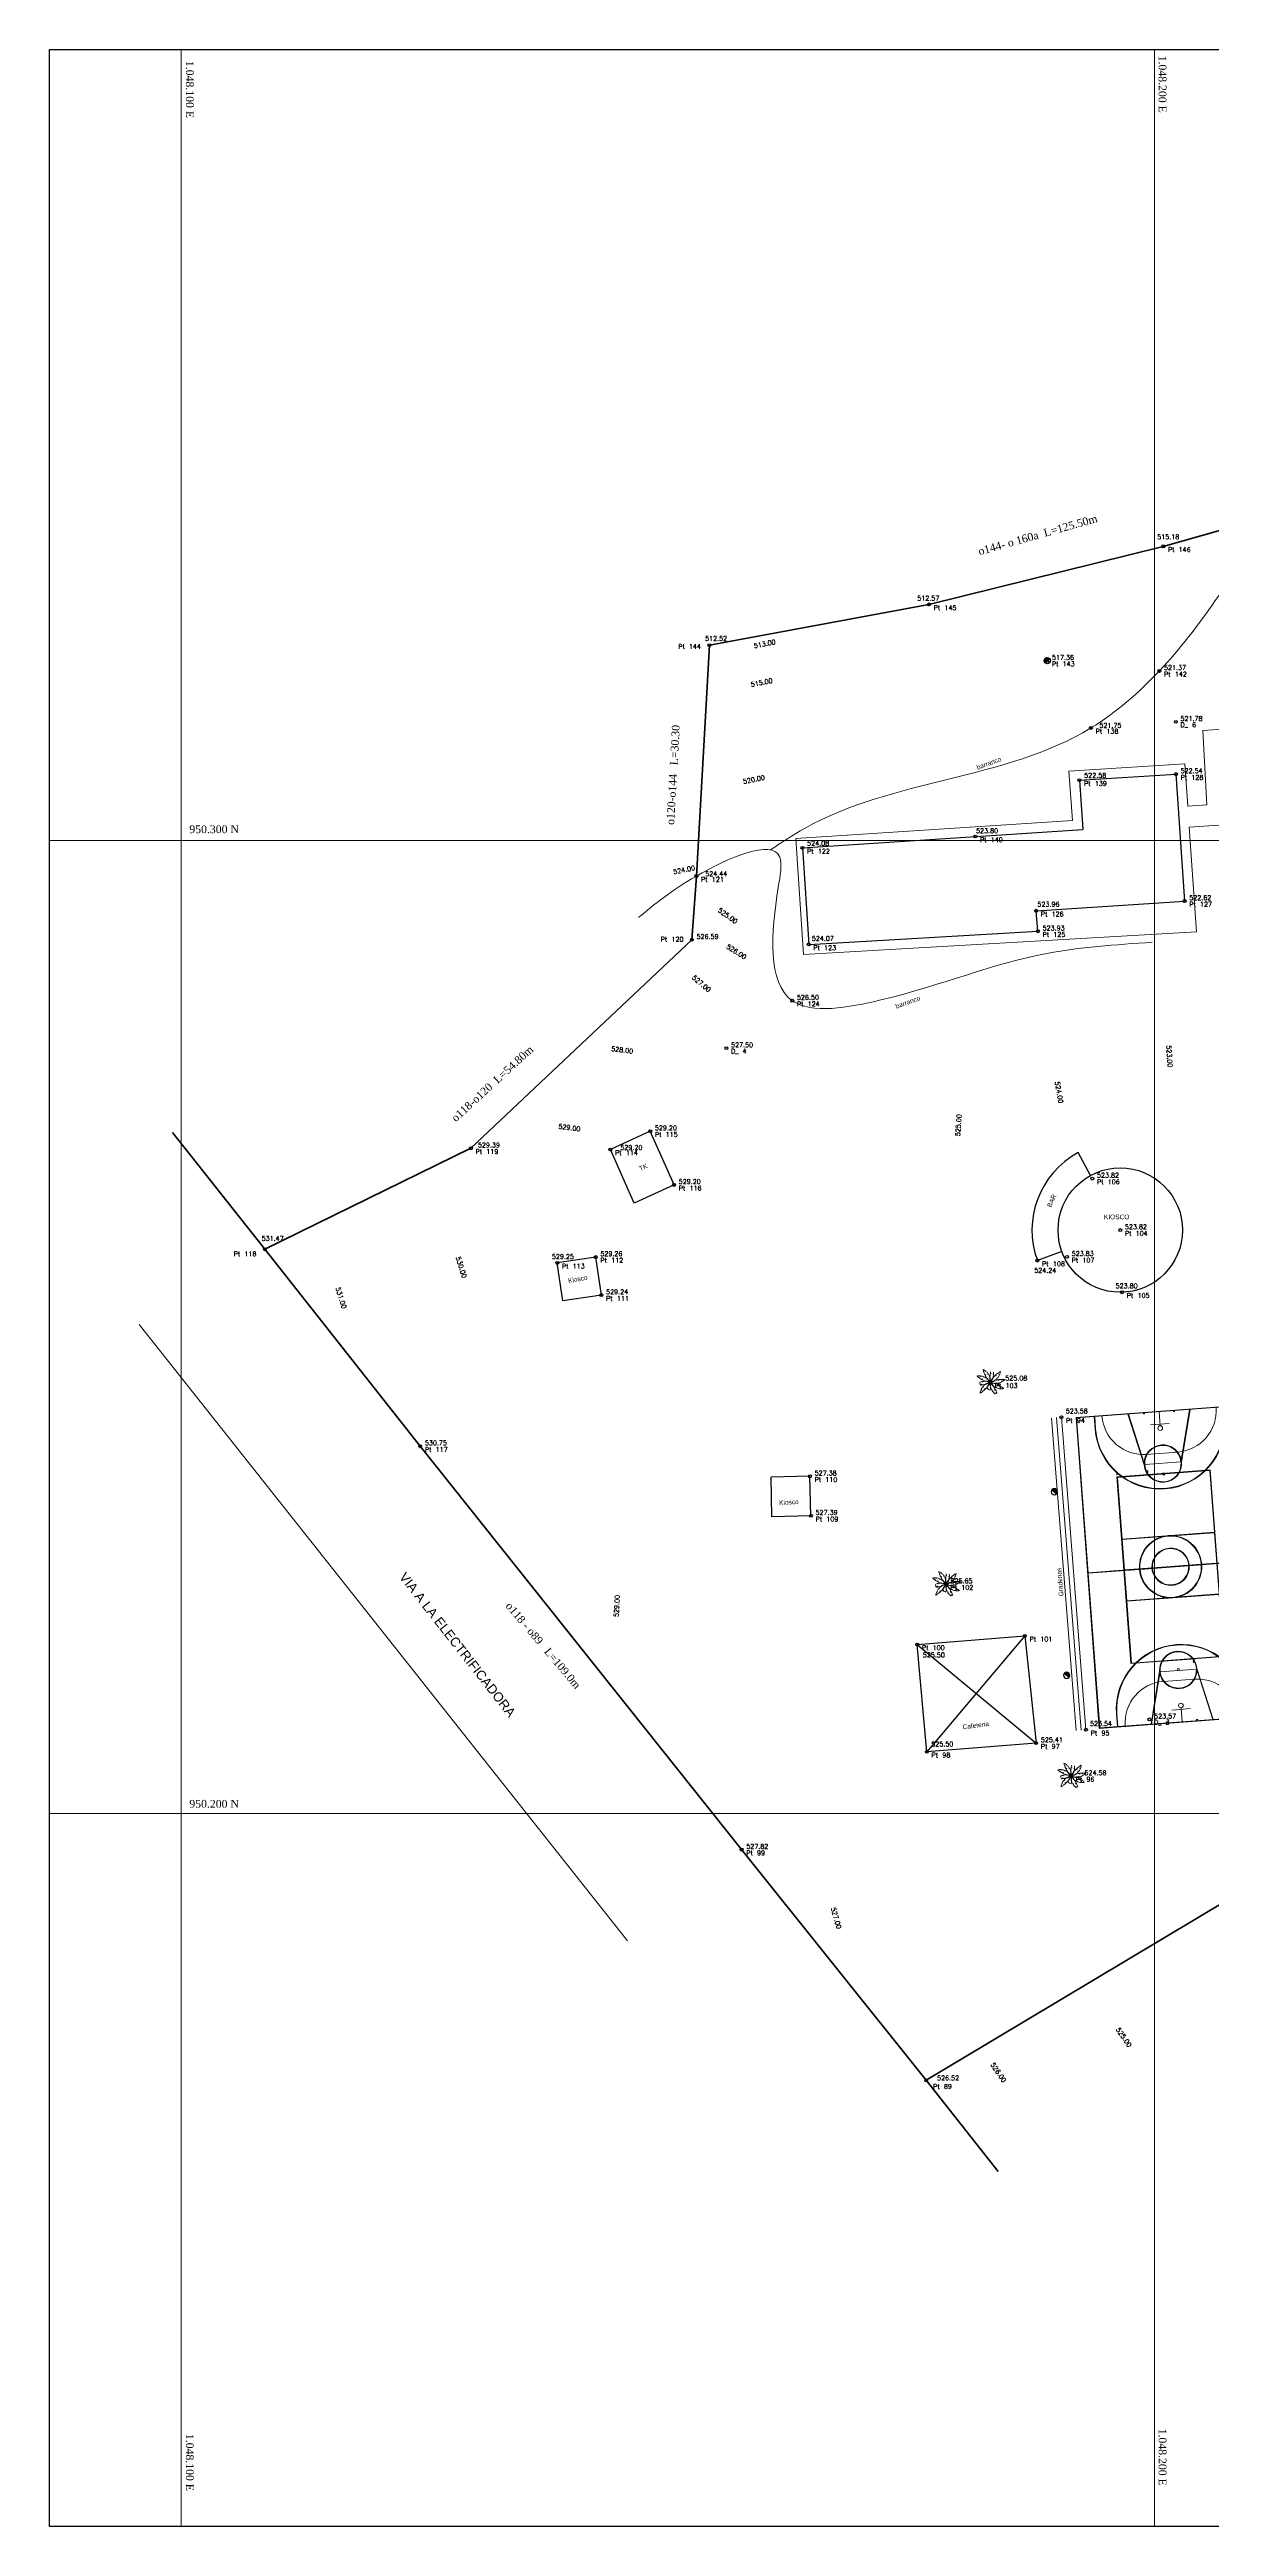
# Model space of a CAD drawing. Header units: metres. Extents: x -38 to 1057472, y -19 to 977469.
# Drawn here: x 1048086.5 to 1048205.9, y 950126.8 to 950381.3 of the extents above; entities that cross this region are included whole.
import ezdxf

# ---------------------------------------------------------------- set-up
doc = ezdxf.new("R2010")
doc.units = ezdxf.units.M
doc.header["$LTSCALE"] = 0.0005
doc.layers.get('0').update_dxf_attribs({"linetype": 'CONTINUOUS'})
for name, color, linetype, lineweight in [('anden', 3, 'CONTINUOUS', 9), ('arbol', 3, 'CONTINUOUS', 9), ('barranco', 3, 'CONTINUOUS', 13), ('BASQUETBOL', 1, 'CONTINUOUS', 15), ('cancha', 7, 'CONTINUOUS', 15), ('CERRAMIENTO', 20, 'CONTINUOUS', 35), ('COORD', 7, 'CONTINUOUS', 9), ('cotas', 1, 'CONTINUOUS', 9), ('COTAS LB', 7, 'CONTINUOUS', 15), ('LINEAS', 7, 'CONTINUOUS', 15), ('MICROFUTBOL', 7, 'CONTINUOUS', 15), ('MURO', 7, 'CONTINUOUS', 30), ('poste', 1, 'CONTINUOUS', 15), ('puntos', 7, 'CONTINUOUS', 15), ('textos', 7, 'CONTINUOUS', 15), ('via', 236, 'CONTINUOUS', 20), ('VOLEIBOL', 4, 'CONTINUOUS', 15)]:
    doc.layers.add(name, color=color, linetype=linetype, lineweight=lineweight)
doc.layers.add('V', color=2, linetype='CONTINUOUS', plot=False)
doc.styles.add('1.2mm400', font='ARIAL.TTF', dxfattribs={"height": 0.2})
doc.styles.add('2mm400', font='TIMES.TTF', dxfattribs={"height": 0.8})
doc.styles.get("Standard").update_dxf_attribs({"font": 'txt.shx', "height": 1.5})

# ---------------------------------------------------------------- blocks, each defined once
blk = doc.blocks.new('poste')
at = {"layer": 'MURO'}
for p, q in [((-0.32, -0.04), (-0.03, 0.32)), ((-0.32, 0.03), (-0.1, 0.3)), ((-0.3, -0.11), (0.04, 0.32)), ((-0.28, -0.16), (0.09, 0.31)), ((-0.25, -0.2), (0.14, 0.29)), ((-0.22, -0.23), (0.17, 0.27)), ((-0.19, -0.26), (0.21, 0.24))]:
    blk.add_line(p, q, dxfattribs=at)
blk.add_circle((0, 0), 0.32, dxfattribs=at)
blk = doc.blocks.new('MATA61')
for p, q in [((-1.41, 0.56), (-1.35, 0.61)), ((-1.3, 0.76), (-1.29, 0.83)), ((-1.18, 0.82), (-1.3, 0.76)), ((-1.1, 0.38), (-1.04, 0.48)), ((-1.05, 0.04), (-1.1, 0.1)), ((-0.96, 0.13), (-1.05, 0.04)), ((-1.04, 0.48), (-1.03, 0.34)), ((-0.82, 0.65), (-0.83, 0.73)), ((-0.7, 0.67), (-0.82, 0.65)), ((-0.81, 1.28), (-0.73, 1.29)), ((-0.67, 0.96), (-0.56, 1)), ((-0.56, 1), (-0.63, 0.88)), ((-0.59, 0.1), (-0.62, 0.15)), ((-0.6, 1.38), (-0.56, 1.43)), ((-0.47, 1.36), (-0.6, 1.38)), ((-0.59, 0.15), (-0.56, 0.2)), ((-0.56, 0.2), (-0.54, 0.14)), ((-0.43, 0.53), (-0.47, 0.53)), ((-0.42, 0.43), (-0.41, 0.49)), ((-0.39, 0.47), (-0.33, 0.49)), ((-0.33, 0.49), (-0.36, 0.43)), ((-0.29, 1.01), (-0.25, 1.08)), ((-0.17, 0.96), (-0.29, 1.01)), ((-0.09, 0.59), (-0.05, 0.63)), ((-0.04, 0.6), (0.02, 0.59)), ((0.02, 0.59), (-0.04, 0.56)), ((-0.02, 0.53), (-0.04, 0.53)), ((0.13, 1.13), (0, 1.08)), ((0.02, 1.17), (0.13, 1.13)), ((0.28, 0.53), (0.33, 0.54)), ((0.36, 0.47), (0.3, 0.48)), ((0.32, 0.51), (0.36, 0.47)), ((0.36, 0.98), (0.43, 1.02)), ((0.42, 0.88), (0.36, 0.98)), ((0.57, 0.16), (0.52, 0.21)), ((0.54, 0.27), (0.59, 0.24)), ((0.56, 0.22), (0.57, 0.16)), ((0.77, 0.84), (0.64, 0.87)), ((0.7, 0.93), (0.77, 0.84)), ((0.86, 0.46), (0.87, 0.58)), ((0.87, 0.58), (0.95, 0.57)), ((0.97, 1.16), (1, 1.09)), ((1.12, 0.22), (1.03, 0.33)), ((1.12, 0.34), (1.12, 0.22)), ((1.14, 0.87), (1.13, 1)), ((1.13, 1), (1.19, 0.97)), ((1.44, 0.03), (1.5, 0.15)), ((1.47, 0.37), (1.45, 0.3)), ((1.5, 0.15), (1.53, 0.09)), ((-1.13, -1), (-1.19, -0.97)), ((-1.14, -0.87), (-1.13, -1)), ((-1.12, -0.34), (-1.12, -0.22)), ((-1.12, -0.22), (-1.03, -0.33)), ((-0.97, -1.16), (-1, -1.09)), ((-0.87, -0.58), (-0.95, -0.57)), ((-0.86, -0.46), (-0.87, -0.58)), ((-0.7, -0.93), (-0.77, -0.84)), ((-0.77, -0.84), (-0.64, -0.87)), ((-0.54, -0.27), (-0.59, -0.24)), ((-0.56, -0.22), (-0.57, -0.16)), ((-0.57, -0.16), (-0.52, -0.21)), ((-0.29, -0.47), (-0.36, -0.47)), ((-0.32, -0.51), (-0.36, -0.47)), ((-0.36, -0.47), (-0.3, -0.48)), ((-0.28, -0.53), (-0.33, -0.54)), ((-0.02, -0.59), (0.04, -0.56)), ((0.04, -0.6), (-0.02, -0.59)), ((0.04, -0.47), (0.01, -0.47)), ((0.09, -0.59), (0.05, -0.63)), ((0.17, -0.96), (0.29, -1.01)), ((0.29, -1.01), (0.25, -1.08)), ((0.33, -0.49), (0.36, -0.43)), ((0.39, -0.47), (0.33, -0.49)), ((0.41, -0.47), (0.34, -0.47)), ((0.42, -0.43), (0.41, -0.49)), ((0.47, -1.36), (0.6, -1.38)), ((0.56, -0.2), (0.54, -0.14)), ((0.59, -0.15), (0.56, -0.2)), ((0.56, -1), (0.63, -0.88)), ((0.67, -0.96), (0.56, -1)), ((0.6, -1.38), (0.56, -1.43)), ((0.59, -0.1), (0.62, -0.15)), ((0.7, -0.67), (0.82, -0.65)), ((0.81, -1.28), (0.73, -1.29)), ((0.82, -0.65), (0.83, -0.73)), ((0.96, -0.13), (1.05, -0.04)), ((1.04, -0.48), (1.03, -0.34)), ((1.1, -0.38), (1.04, -0.48)), ((1.04, -0.47), (1.04, -0.47)), ((1.05, -0.04), (1.1, -0.1)), ((1.18, -0.82), (1.3, -0.76)), ((1.3, -0.76), (1.29, -0.83)), ((1.41, -0.56), (1.35, -0.61))]:
    blk.add_line(p, q)
for centre, radius, start, end in [((-1.41, -0.78), 1.61, 85.799, 101.2182), ((0.59, 3.52), 3.57, 229.5184, 235.9597), ((0.59, 3.52), 3.57, 236.3862, 241.6275), ((-0.93, -0.08), 0.398, 164.8479, 223.7981), ((-0.69, -1.46), 1.61, 104.9432, 113.0468), ((-1.41, -0.78), 1.61, 68.9432, 81.7125), ((0.59, 3.52), 3.57, 243.0578, 250.7388), ((-0.69, -1.46), 1.61, 86.4372, 99.9331), ((2.54, 2.5), 3.57, 193.5184, 199.9597), ((-1.6, 0.2), 1.61, 49.799, 65.2182), ((2.54, 2.5), 3.57, 200.3862, 205.6275), ((-1.41, -0.78), 1.61, 51.4982, 63.9331), ((2.54, 2.5), 3.57, 207.0578, 214.7388), ((-0.69, -1.46), 1.61, 64.7744, 84.8375), ((0.59, 3.52), 3.57, 251.4574, 260.4742), ((0.3, -1.58), 1.61, 100.7744, 120.8375), ((-1.59, 3.19), 3.57, 287.4574, 296.4742), ((-1.6, 0.2), 1.61, 32.9432, 45.7125), ((2.54, 2.5), 3.57, 215.4574, 224.4742), ((-1.41, -0.78), 1.61, 28.7744, 48.8375), ((1.17, -1.1), 1.61, 136.7744, 156.8375), ((-3.16, 1.65), 3.57, 323.4574, 332.4742), ((-1.6, 0.2), 1.61, 15.4982, 27.9331), ((3.53, 0.53), 3.57, 171.0578, 178.7388), ((3.53, 0.53), 3.57, 179.4574, 188.4742), ((-1.6, 0.2), 1.61, 352.7744, 12.8375), ((1.6, -0.2), 1.61, 172.7744, 192.8375), ((3.16, -1.65), 3.57, 143.4574, 152.4742), ((-1.17, 1.1), 1.61, 316.7744, 336.8375), ((1.59, -3.19), 3.57, 107.4574, 116.4742), ((-0.3, 1.58), 1.61, 280.7744, 300.8375), ((0.69, 1.46), 1.61, 244.7744, 264.8375), ((1.41, 0.78), 1.61, 208.7744, 228.8375), ((-0.59, -3.52), 3.57, 71.4574, 80.4742), ((-2.54, -2.5), 3.57, 35.4574, 44.4742), ((-3.53, -0.53), 3.57, 359.4574, 8.4742), ((3.53, 0.53), 3.57, 166.9418, 169.6275), ((3.16, -1.65), 3.57, 135.0578, 142.7388), ((-1.17, 1.1), 1.61, 339.4982, 351.9331), ((-1.17, 1.1), 1.61, 356.9432, 7.3329), ((-0.3, 1.58), 1.61, 302.4372, 315.9331), ((1.59, -3.19), 3.57, 99.0578, 106.7388), ((3.16, -1.65), 3.57, 128.3862, 133.6275), ((-0.3, 1.58), 1.61, 320.9432, 333.7125), ((3.16, -1.65), 3.57, 121.5184, 127.9597), ((0.69, 1.46), 1.61, 284.9432, 297.7125), ((1.59, -3.19), 3.57, 85.5184, 97.6275), ((1.59, -3.19), 3.57, 92.3862, 97.6275), ((-0.3, 1.58), 1.61, 337.799, 353.2182), ((0.69, 1.46), 1.61, 301.799, 317.2182), ((0.3, -1.58), 1.61, 157.799, 173.2182), ((-3.16, 1.65), 3.57, 301.5184, 307.9597), ((-1.59, 3.19), 3.57, 275.9531, 277.6275), ((0.3, -1.58), 1.61, 140.9432, 153.7125), ((-1.59, 3.19), 3.57, 279.0578, 286.7388), ((-3.16, 1.65), 3.57, 308.3862, 313.6275), ((0.3, -1.58), 1.61, 122.4372, 135.9331), ((-3.16, 1.65), 3.57, 315.0578, 322.7388), ((1.17, -1.1), 1.61, 159.4982, 167.0968), ((0.09, -0.45), 0.568, 210.4926, 261.0599), ((-3.53, -0.53), 3.57, 352.0889, 358.7388), ((1.6, -0.2), 1.61, 195.4982, 207.9331), ((1.6, -0.2), 1.61, 212.9432, 225.7125), ((-2.54, -2.5), 3.57, 27.0578, 34.7388), ((1.41, 0.78), 1.61, 231.4982, 243.9331), ((1.6, -0.2), 1.61, 229.799, 232.8681), ((0.69, 1.46), 1.61, 266.4372, 284.9432), ((-0.59, -3.52), 3.57, 63.0578, 70.7388), ((0.61, -1.24), 0.248, 273.5433, 333.2688), ((-2.54, -2.5), 3.57, 20.3862, 25.6275), ((-2.54, -2.5), 3.57, 18.7756, 19.9597), ((1.41, 0.78), 1.61, 248.9432, 261.7125), ((-0.59, -3.52), 3.57, 56.3862, 61.6275), ((1.41, 0.78), 1.61, 265.799, 281.2182), ((-0.59, -3.52), 3.57, 49.5184, 55.9597)]:
    blk.add_arc(centre, radius, start, end)
blk = doc.blocks.new('CANCHA')
at = {"layer": 'BASQUETBOL'}
for p, q in [((14.97, 15.5), (14.97, 9.8)), ((15.02, 15.5), (15.02, 9.8)), ((0.05, 14.25), (1.25, 14.25)), ((0.05, 14.2), (1.25, 14.2)), ((29.95, 14.25), (28.75, 14.25)), ((29.95, 14.2), (28.75, 14.2)), ((0.05, 11), (5.05, 9.8)), ((0.05, 10.95), (4.87, 9.79)), ((5, 9.75), (5, 6.25)), ((6, 9.75), (6, 6.25)), ((14.97, 9.75), (14.97, 6.25)), ((15.02, 9.75), (15.02, 6.25)), ((24, 6.25), (24, 9.75)), ((24.95, 9.8), (29.95, 11)), ((25, 6.25), (25, 9.75)), ((25.13, 9.79), (29.95, 10.95)), ((0, 8), (1.4, 8)), ((1.25, 8.9), (1.25, 7.1)), ((29.95, 8), (28.6, 8)), ((28.75, 7.1), (28.75, 8.9)), ((4.87, 6.21), (0.05, 5.05)), ((5.05, 6.2), (0.05, 5)), ((14.97, 6.2), (14.97, 0.5)), ((15.02, 6.2), (15.02, 0.5)), ((29.95, 5), (24.95, 6.2)), ((29.95, 5.05), (25.13, 6.21)), ((0.05, 1.8), (1.25, 1.8)), ((0.05, 1.75), (1.25, 1.75)), ((29.95, 1.8), (28.75, 1.8)), ((29.95, 1.75), (28.75, 1.75))]:
    blk.add_line(p, q, dxfattribs=at)
for centre in [(1.62, 8), (28.37, 8)]:
    blk.add_circle(centre, 0.225, dxfattribs=at)
for centre, radius, start, end in [((1.25, 8), 6.25, 270.0001, 90.0001), ((1.25, 8), 6.2, 270.0001, 90.0001), ((28.75, 8), 6.25, 90.0001, 270.0001), ((28.75, 8), 6.2, 90.0001, 270.0001), ((5.05, 8), 1.8, 95.6637, 264.3365), ((5.05, 8), 1.75, 91.6374, 268.3629), ((5.05, 8), 1.8, 270.0001, 90.0001), ((5.05, 8), 1.75, 270.0001, 90.0001), ((15, 8), 1.8, 90.7959, 269.2043), ((15, 8), 1.75, 90.8187, 269.1816), ((15, 8), 1.8, 270.7959, 89.2043), ((15, 8), 1.75, 270.8187, 89.1816), ((24.95, 8), 1.8, 90.0001, 270.0001), ((24.95, 8), 1.75, 90.0001, 270.0001), ((24.95, 8), 1.75, 271.6374, 88.3629), ((24.95, 8), 1.8, 275.6637, 84.3365)]:
    blk.add_arc(centre, radius, start, end, dxfattribs=at)
at = {"layer": 'MICROFUTBOL'}
for p, q in [((0, 16), (0, 0)), ((0, 16), (30, 16)), ((0.05, 15.95), (14.97, 15.95)), ((0.05, 15.95), (0.05, 0.05)), ((14.97, 15.95), (14.97, 11)), ((15.02, 15.95), (15.02, 11)), ((15.02, 15.95), (29.95, 15.95)), ((29.95, 15.95), (29.95, 0.05)), ((30, 16), (30, 0)), ((14.97, 10.95), (14.97, 5.05)), ((15.02, 10.95), (15.02, 5.05)), ((0.05, 9.5), (0.15, 9.5)), ((0.05, 9.4), (0.15, 9.4)), ((0.15, 9.4), (0.15, 9.5)), ((4.05, 6.5), (4.05, 9.5)), ((25.95, 9.5), (25.95, 6.5)), ((29.95, 9.5), (29.85, 9.5)), ((29.85, 9.5), (29.85, 9.4)), ((29.95, 9.4), (29.85, 9.4)), ((0.05, 6.6), (0.15, 6.6)), ((0.05, 6.5), (0.15, 6.5)), ((0.15, 6.5), (0.15, 6.6)), ((14.97, 5), (14.97, 0.05)), ((15.02, 5), (15.02, 0.05)), ((29.95, 6.6), (29.85, 6.6)), ((29.85, 6.6), (29.85, 6.5)), ((29.95, 6.5), (29.85, 6.5)), ((0, 0), (30, 0)), ((0.05, 0.05), (14.97, 0.05)), ((15.02, 0.05), (29.95, 0.05))]:
    blk.add_line(p, q, dxfattribs=at)
for centre in [(5.1, 8), (23.95, 8)]:
    blk.add_circle(centre, 0.1, dxfattribs=at)
for centre, radius, start, end in [((0.05, 9.5), 4, 0.0001, 90.0001), ((29.95, 9.5), 4, 90.0001, 180.0001), ((15, 8), 3, 90.4776, 269.5226), ((15, 8), 2.95, 90.4857, 269.5146), ((15, 8), 3, 270.4776, 89.5226), ((15, 8), 2.95, 270.4857, 89.5146), ((0.05, 6.5), 4, 270.0001, 0.0001), ((29.95, 6.5), 4, 180.0001, 270.0001)]:
    blk.add_arc(centre, radius, start, end, dxfattribs=at)
at = {"layer": 'VOLEIBOL'}
for p, q in [((6, 12.5), (6, 3.5)), ((6, 12.5), (24, 12.5)), ((6.05, 12.45), (12, 12.45)), ((6.05, 12.45), (6.05, 3.55)), ((12, 12.45), (12, 3.55)), ((12.05, 12.45), (12.05, 3.55)), ((12.05, 12.45), (14.97, 12.45)), ((14.97, 12.45), (14.97, 3.55)), ((15.02, 12.45), (15.02, 3.55)), ((15.02, 12.45), (17.95, 12.45)), ((17.95, 12.45), (17.95, 3.55)), ((18, 12.45), (18, 3.55)), ((18, 12.45), (23.95, 12.45)), ((23.95, 12.45), (23.95, 3.55)), ((24, 12.5), (24, 3.5)), ((24.2, 12.5), (24.2, 12.45)), ((24.2, 12.5), (24.35, 12.5)), ((24.2, 12.45), (24.35, 12.45)), ((24.35, 12.5), (24.35, 12.45)), ((24.2, 9.55), (24.2, 9.5)), ((24.2, 9.55), (24.35, 9.55)), ((24.35, 9.55), (24.35, 9.5)), ((24.2, 9.5), (24.35, 9.5)), ((5.65, 6.5), (5.65, 6.45)), ((5.65, 6.5), (5.8, 6.5)), ((5.65, 6.45), (5.8, 6.45)), ((5.8, 6.5), (5.8, 6.45)), ((5.65, 3.55), (5.8, 3.55)), ((5.65, 3.55), (5.65, 3.5)), ((5.65, 3.5), (5.8, 3.5)), ((5.8, 3.55), (5.8, 3.5)), ((6, 3.5), (24, 3.5)), ((6.05, 3.55), (12, 3.55)), ((12.05, 3.55), (14.97, 3.55)), ((15.02, 3.55), (17.95, 3.55)), ((18, 3.55), (23.95, 3.55))]:
    blk.add_line(p, q, dxfattribs=at)
for centre in [(15, 13.5), (15, 2.5)]:
    blk.add_circle(centre, 0.03, dxfattribs=at)

msp = doc.modelspace()

# ---------------------------------------------------------------- linework, layer by layer
at = {"linetype": 'Continuous'}
for p, q in [((1048200.91, 950330.21), (1048200.91, 950330.21)), ((1048200.91, 950330.21), (1048200.91, 950330.21)), ((1048176.84, 950324.24), (1048176.84, 950324.24)), ((1048176.84, 950324.24), (1048176.84, 950324.24)), ((1048154.28, 950320.06), (1048154.28, 950320.06)), ((1048154.28, 950320.06), (1048154.28, 950320.06)), ((1048188.99, 950318.46), (1048188.99, 950318.46)), ((1048188.99, 950318.46), (1048188.99, 950318.46)), ((1048200.51, 950317.41), (1048200.51, 950317.41)), ((1048200.51, 950317.41), (1048200.51, 950317.41)), ((1048193.48, 950311.55), (1048193.48, 950311.55)), ((1048193.48, 950311.55), (1048193.48, 950311.55)), ((1048202.2, 950312.18), (1048202.2, 950312.18)), ((1048202.2, 950312.18), (1048202.2, 950312.18)), ((1048192.29, 950306.18), (1048192.29, 950306.18)), ((1048192.29, 950306.18), (1048192.29, 950306.18)), ((1048202.21, 950306.81), (1048202.21, 950306.81)), ((1048202.21, 950306.81), (1048202.21, 950306.81)), ((1048163.84, 950299.23), (1048163.84, 950299.23)), ((1048163.84, 950299.23), (1048163.84, 950299.23)), ((1048181.6, 950300.4), (1048181.6, 950300.4)), ((1048181.6, 950300.4), (1048181.6, 950300.4)), ((1048152.94, 950296.33), (1048152.94, 950296.33)), ((1048152.94, 950296.33), (1048152.94, 950296.33)), ((1048203.1, 950293.77), (1048203.1, 950293.77)), ((1048203.1, 950293.77), (1048203.1, 950293.77)), ((1048187.85, 950292.77), (1048187.85, 950292.77)), ((1048187.85, 950292.77), (1048187.85, 950292.77)), ((1048188.03, 950290.66), (1048188.03, 950290.66)), ((1048188.03, 950290.66), (1048188.03, 950290.66)), ((1048152.48, 950289.78), (1048152.48, 950289.78)), ((1048152.48, 950289.78), (1048152.48, 950289.78)), ((1048164.48, 950289.31), (1048164.48, 950289.31)), ((1048164.48, 950289.31), (1048164.48, 950289.31)), ((1048162.79, 950283.53), (1048162.79, 950283.53)), ((1048162.79, 950283.53), (1048162.79, 950283.53)), ((1048156.03, 950278.65), (1048156.03, 950278.65)), ((1048156.03, 950278.65), (1048156.03, 950278.65)), ((1048148.2, 950270.12), (1048148.2, 950270.12)), ((1048148.2, 950270.12), (1048148.2, 950270.12)), ((1048129.78, 950268.36), (1048129.78, 950268.36)), ((1048129.78, 950268.36), (1048129.78, 950268.36)), ((1048144.11, 950268.24), (1048144.11, 950268.24)), ((1048144.11, 950268.24), (1048144.11, 950268.24)), ((1048193.62, 950265.25), (1048193.62, 950265.25)), ((1048193.62, 950265.25), (1048193.62, 950265.25)), ((1048150.65, 950264.6), (1048150.65, 950264.6)), ((1048150.65, 950264.6), (1048150.65, 950264.6)), ((1048196.49, 950259.96), (1048196.49, 950259.96)), ((1048196.49, 950259.96), (1048196.49, 950259.96)), ((1048108.61, 950257.99), (1048108.61, 950257.99)), ((1048108.61, 950257.99), (1048108.61, 950257.99)), ((1048138.65, 950256.59), (1048138.65, 950256.59)), ((1048138.65, 950256.59), (1048138.65, 950256.59)), ((1048142.6, 950257.19), (1048142.6, 950257.19)), ((1048142.6, 950257.19), (1048142.6, 950257.19)), ((1048187.98, 950256.83), (1048187.98, 950256.83)), ((1048187.98, 950256.83), (1048187.98, 950256.83)), ((1048191.02, 950257.21), (1048191.02, 950257.21)), ((1048191.02, 950257.21), (1048191.02, 950257.21)), ((1048143.19, 950253.28), (1048143.19, 950253.28)), ((1048143.19, 950253.28), (1048143.19, 950253.28)), ((1048196.68, 950253.57), (1048196.68, 950253.57)), ((1048196.68, 950253.57), (1048196.68, 950253.57)), ((1048183.12, 950244.32), (1048183.12, 950244.32)), ((1048183.12, 950244.32), (1048183.12, 950244.32)), ((1048190.44, 950240.73), (1048190.44, 950240.73)), ((1048190.44, 950240.73), (1048190.44, 950240.73)), ((1048124.57, 950237.75), (1048124.57, 950237.75)), ((1048124.57, 950237.75), (1048124.57, 950237.75)), ((1048164.61, 950234.66), (1048164.61, 950234.66)), ((1048164.61, 950234.66), (1048164.61, 950234.66)), ((1048164.71, 950230.61), (1048164.71, 950230.61)), ((1048164.71, 950230.61), (1048164.71, 950230.61)), ((1048178.57, 950223.57), (1048178.57, 950223.57)), ((1048178.57, 950223.57), (1048178.57, 950223.57)), ((1048175.63, 950217.38), (1048175.63, 950217.38)), ((1048175.63, 950217.38), (1048175.63, 950217.38)), ((1048186.69, 950218.27), (1048186.69, 950218.27)), ((1048186.69, 950218.27), (1048186.69, 950218.27)), ((1048199.49, 950209.68), (1048199.49, 950209.68)), ((1048199.49, 950209.68), (1048199.49, 950209.68)), ((1048187.85, 950207.25), (1048187.85, 950207.25)), ((1048187.85, 950207.25), (1048187.85, 950207.25)), ((1048192.97, 950208.62), (1048192.97, 950208.62)), ((1048192.97, 950208.62), (1048192.97, 950208.62)), ((1048176.62, 950206.36), (1048176.62, 950206.36)), ((1048176.62, 950206.36), (1048176.62, 950206.36)), ((1048191.43, 950203.87), (1048191.43, 950203.87)), ((1048191.43, 950203.87), (1048191.43, 950203.87)), ((1048157.59, 950196.3), (1048157.59, 950196.3)), ((1048157.59, 950196.3), (1048157.59, 950196.3)), ((1048176.55, 950172.6), (1048176.55, 950172.6)), ((1048176.55, 950172.6), (1048176.55, 950172.6))]:
    msp.add_line(p, q, dxfattribs=at)
for centre in [(1048200.91, 950330.21), (1048176.84, 950324.24), (1048154.28, 950320.06), (1048188.99, 950318.46), (1048200.51, 950317.41), (1048193.48, 950311.55), (1048202.2, 950312.18), (1048192.29, 950306.18), (1048202.21, 950306.81), (1048163.84, 950299.23), (1048181.6, 950300.4), (1048152.94, 950296.33), (1048203.1, 950293.77), (1048187.85, 950292.77), (1048188.03, 950290.66), (1048152.48, 950289.78), (1048164.48, 950289.31), (1048162.79, 950283.53), (1048156.03, 950278.65), (1048148.2, 950270.12), (1048129.78, 950268.36), (1048144.11, 950268.24), (1048193.62, 950265.25), (1048150.65, 950264.6), (1048196.49, 950259.96), (1048108.61, 950257.99), (1048142.6, 950257.19), (1048191.02, 950257.21), (1048138.65, 950256.59), (1048187.98, 950256.83), (1048143.19, 950253.28), (1048196.68, 950253.57), (1048183.12, 950244.32), (1048190.44, 950240.73), (1048124.57, 950237.75), (1048164.61, 950234.66), (1048164.71, 950230.61), (1048178.57, 950223.57), (1048175.63, 950217.38), (1048186.69, 950218.27), (1048199.49, 950209.68), (1048176.62, 950206.36), (1048187.85, 950207.25), (1048192.97, 950208.62), (1048191.43, 950203.87), (1048157.59, 950196.3), (1048176.55, 950172.6)]:
    msp.add_circle(centre, 0.15, dxfattribs=at)
at = {"layer": 'anden'}
for p, q in [((1048242.16, 950313.754), (1048204.958, 950311.293)), ((1048204.958, 950311.293), (1048205.372, 950303.645)), ((1048191.224, 950307.114), (1048203.14, 950307.871)), ((1048191.224, 950307.114), (1048191.569, 950302.059)), ((1048203.14, 950307.871), (1048203.437, 950303.519)), ((1048203.437, 950303.519), (1048205.372, 950303.645)), ((1048203.583, 950301.374), (1048242.733, 950303.918)), ((1048163.177, 950300.188), (1048191.569, 950302.059)), ((1048203.583, 950301.374), (1048204.319, 950290.592)), ((1048163.177, 950300.188), (1048163.945, 950288.278)), ((1048163.945, 950288.278), (1048204.319, 950290.592))]:
    msp.add_line(p, q, dxfattribs=at)
at = {"layer": 'barranco'}
for points in [[(1048160.56, 950299.022), (1048164.054, 950301.229), (1048193.48, 950311.55), (1048200.51, 950317.41), (1048211.252, 950332.408)], [(1048147.014, 950292.08), (1048152.94, 950296.33), (1048161.51, 950298.291), (1048161.355, 950295.143), (1048162.79, 950283.53), (1048171.887, 950283.607), (1048188.792, 950288.356), (1048199.774, 950289.535)]]:
    msp.add_spline(points, degree=3, dxfattribs=at)
at = {"layer": 'CERRAMIENTO'}
for p, q in [((1048108.61, 950257.99), (1048099.133, 950270)), ((1048176.55, 950172.6), (1048183.934, 950163.239))]:
    msp.add_line(p, q, dxfattribs=at)
at = {"layer": 'CERRAMIENTO', "flags": 128}
for points in [[(1048154.28, 950320.06), (1048176.84, 950324.24), (1048200.91, 950330.21), (1048228.72, 950338.08), (1048248.24, 950346.82)], [(1048152.48, 950289.78), (1048152.94, 950296.33), (1048154.28, 950320.06)], [(1048108.61, 950257.99), (1048129.78, 950268.36), (1048152.48, 950289.78)], [(1048176.55, 950172.6), (1048157.59, 950196.3), (1048124.57, 950237.75), (1048108.61, 950257.99)], [(1048254.7, 950214.19), (1048234.01, 950202.18), (1048231.94, 950205.73), (1048176.55, 950172.6)]]:
    msp.add_lwpolyline(points, dxfattribs=at)
at = {"layer": 'COORD'}
for p, q in [((1048100, 950126.762), (1048100, 950381.256)), ((1048200, 950126.762), (1048200, 950381.256)), ((1048086.49, 950300), (1048405.531, 950300)), ((1048086.49, 950200), (1048405.531, 950200))]:
    msp.add_line(p, q, dxfattribs=at)
at = {"layer": 'LINEAS'}
for p, q in [((1048189.443, 950240.651), (1048191.973, 950208.541)), ((1048189.942, 950240.691), (1048192.472, 950208.581)), ((1048190.44, 950240.73), (1048192.97, 950208.62))]:
    msp.add_line(p, q, dxfattribs=at)
at = {"layer": 'MURO'}
for p, q in [((1048192.29, 950306.18), (1048202.21, 950306.81)), ((1048192.29, 950306.18), (1048192.635, 950301.127)), ((1048202.21, 950306.81), (1048203.1, 950293.77)), ((1048163.84, 950299.23), (1048192.635, 950301.127)), ((1048163.84, 950299.23), (1048164.48, 950289.31)), ((1048187.85, 950292.77), (1048203.1, 950293.77)), ((1048164.48, 950289.31), (1048188.03, 950290.66)), ((1048188.03, 950290.66), (1048187.85, 950292.77)), ((1048148.2, 950270.12), (1048144.11, 950268.24)), ((1048150.65, 950264.6), (1048148.2, 950270.12)), ((1048146.56, 950262.72), (1048144.11, 950268.24)), ((1048193.441, 950265.579), (1048192.166, 950267.93)), ((1048150.65, 950264.6), (1048146.56, 950262.72)), ((1048190.49, 950257.753), (1048187.98, 950256.83)), ((1048142.6, 950257.19), (1048138.65, 950256.59)), ((1048139.24, 950252.68), (1048138.65, 950256.59)), ((1048143.19, 950253.28), (1048142.6, 950257.19)), ((1048143.19, 950253.28), (1048139.24, 950252.68)), ((1048164.61, 950234.66), (1048160.611, 950234.561)), ((1048160.711, 950230.511), (1048160.611, 950234.561)), ((1048164.71, 950230.61), (1048164.61, 950234.66)), ((1048164.71, 950230.61), (1048160.711, 950230.511)), ((1048175.63, 950217.38), (1048186.69, 950218.27)), ((1048176.62, 950206.36), (1048175.63, 950217.38)), ((1048175.63, 950217.38), (1048187.85, 950207.25)), ((1048186.69, 950218.27), (1048176.62, 950206.36)), ((1048186.69, 950218.27), (1048187.85, 950207.25)), ((1048187.85, 950207.25), (1048176.62, 950206.36))]:
    msp.add_line(p, q, dxfattribs=at)
msp.add_circle((1048196.49, 950259.96), 6.393, dxfattribs=at)
msp.add_arc((1048196.49, 950259.96), 9.067, 118.4813, 200.19365, dxfattribs=at)
at = {"layer": 'textos', "flags": 128}
msp.add_lwpolyline([(1048121.068, 950225.036, 0, 0, 0), (1048116.86, 950230.619, 0.608, 0, 0), (1048115.458, 950232.479, 0, 0, 0)], format="xyseb", dxfattribs=at)
at = {"layer": 'V'}
msp.add_lwpolyline([(1048086.49, 950381.256), (1048405.531, 950381.256), (1048405.531, 950126.762), (1048086.49, 950126.762)], close=True, dxfattribs=at)
at = {"layer": 'via'}
msp.add_line((1048145.867, 950186.942), (1048095.693, 950250.271), dxfattribs=at)

# ---------------------------------------------------------------- block references
at = {"layer": 'arbol', "xscale": 0.8, "yscale": 0.8, "zscale": 0.8}
for p in [(1048183.133, 950244.314), (1048178.583, 950223.564), (1048191.443, 950203.864)]:
    msp.add_blockref('MATA61', p, dxfattribs=at)
at = {"layer": 'cancha', "xscale": 1.068445923439306, "yscale": 1.068445923439306, "zscale": 1.068445923439306, "rotation": 94.27439974223925}
msp.add_blockref('CANCHA', (1048211.381, 950210.023), dxfattribs=at)
at = {"layer": 'poste'}
msp.add_blockref('poste', (1048188.99, 950318.46), dxfattribs=at)
at = {"layer": 'poste', "xscale": -1, "rotation": 8.549028852502918}
for p in [(1048189.718, 950233.07), (1048190.974, 950214.217)]:
    msp.add_blockref('poste', p, dxfattribs=at)

# ---------------------------------------------------------------- texts
at = {"insert": (1048151.689, 950296.979, 524), "char_height": 0.48, "attachment_point": 5, "rotation": 11.36784}
msp.add_mtext('{524.00}', dxfattribs=at)
at = {"layer": 'COORD', "color": 7, "style": '2mm400'}
for s, p in [('1.048.100 E', (1048100.507, 950380.091)), ('1.048.200 E', (1048200.436, 950380.628)), ('1.048.100 E', (1048100.507, 950136.278)), ('1.048.200 E', (1048200.436, 950136.816))]:
    msp.add_text(s, height=0.8, rotation=270, dxfattribs=at).set_placement(p)
for s, p in [('950.300 N', (1048100.847, 950300.743)), ('950.200 N', (1048100.847, 950200.612))]:
    msp.add_text(s, height=0.8, dxfattribs=at).set_placement(p)
at = {"layer": 'cotas', "color": 1}
for s, p in [('515.18', (1048200.287, 950330.949)), ('512.57', (1048175.636, 950324.639)), ('512.52', (1048153.835, 950320.513)), ('517.36', (1048189.47, 950318.556)), ('521.37', (1048200.99, 950317.506)), ('521.75', (1048194.348, 950311.571)), ('521.78', (1048202.68, 950312.276)), ('522.58', (1048192.785, 950306.44)), ('522.54', (1048202.69, 950306.906)), ('523.80', (1048181.676, 950300.75)), ('524.08', (1048164.32, 950299.466)), ('524.44', (1048153.86, 950296.326)), ('523.96', (1048187.983, 950293.194)), ('522.62', (1048203.58, 950293.866)), ('523.93', (1048188.51, 950290.756)), ('526.59', (1048152.96, 950289.876)), ('524.07', (1048164.805, 950289.677)), ('526.50', (1048163.27, 950283.626)), ('527.50', (1048156.51, 950278.746)), ('529.20', (1048148.68, 950270.216)), ('529.39', (1048130.499, 950268.456)), ('529.20', (1048145.136, 950268.199)), ('529.20', (1048151.13, 950264.696)), ('523.82', (1048194.1, 950265.346)), ('523.82', (1048196.97, 950260.056)), ('531.47', (1048108.28, 950258.862)), ('529.25', (1048138.099, 950256.997)), ('529.26', (1048143.08, 950257.286)), ('523.83', (1048191.5, 950257.306)), ('524.24', (1048187.656, 950255.574)), ('529.24', (1048143.67, 950253.376)), ('523.80', (1048196.016, 950253.985)), ('525.08', (1048184.678, 950244.506)), ('523.58', (1048190.89, 950241.125)), ('530.75', (1048125.05, 950237.846)), ('527.38', (1048165.09, 950234.756)), ('527.39', (1048165.19, 950230.706)), ('525.65', (1048179.05, 950223.666)), ('525.50', (1048176.206, 950216.062)), ('523.54', (1048193.383, 950209.012)), ('523.57', (1048199.97, 950209.776)), ('525.50', (1048177.068, 950206.906)), ('525.41', (1048188.33, 950207.346)), ('524.58', (1048192.806, 950203.949)), ('527.82', (1048158.07, 950196.396)), ('526.52', (1048177.674, 950172.607))]:
    msp.add_text(s, height=0.48, dxfattribs=at).set_placement(p)
at = {"layer": 'COTAS LB', "char_height": 0.48, "attachment_point": 5}
for s, insert, rotation in [('{513.00}', (1048159.957, 950320.196, 513), 10.73722), ('{515.00}', (1048159.647, 950316.22, 515), 10.73722), ('{520.00}', (1048158.852, 950306.257, 520), 11.36784), ('{525.00}', (1048156.169, 950292.244, 525), 324.59197), ('{526.00}', (1048157.055, 950288.556, 526), 327.75623), ('{527.00}', (1048153.468, 950285.284, 527), 319.70518), ('{528.00}', (1048145.323, 950278.468, 528), 352.98619), ('{523.00}', (1048201.546, 950277.807, 523), 273.7602), ('{524.00}', (1048190.211, 950274.111, 524), 279.94685), ('{529.00}', (1048139.9, 950270.487, 529), 352.98619), ('{525.00}', (1048179.862, 950270.736, 525), 85.90237), ('{530.00}', (1048128.791, 950256.141, 530), 287.44418), ('{531.00}', (1048116.446, 950252.994, 531), 287.44418), ('{529.00}', (1048144.762, 950221.336, 529), 86.77775), ('{527.00}', (1048167.31, 950189.269, 527), 285.79111), ('{525.00}', (1048196.86, 950177.022, 525), 304.33252), ('{526.00}', (1048183.98, 950173.407, 526), 304.33252)]:
    msp.add_mtext(s, dxfattribs=dict(at, insert=insert, rotation=rotation))
at = {"layer": 'MURO', "style": '1.2mm400'}
for s, rotation, p in [('BAR', 66.56606, (1048189.391, 950262.248)), ('Cafeteria', 7.73168, (1048180.322, 950208.651))]:
    msp.add_text(s, height=0.48, rotation=rotation, dxfattribs=at).set_placement(p)
msp.add_text('KIOSCO', height=0.48, dxfattribs=at).set_placement((1048194.816, 950261.073))
at = {"layer": 'puntos'}
for s, p in [('Pt 146', (1048201.39, 950329.634)), ('Pt 145', (1048177.32, 950323.664)), ('Pt 143', (1048189.47, 950317.884)), ('Pt 142', (1048200.99, 950316.834)), ('Pt 138', (1048193.96, 950310.974)), ('D_ 6', (1048202.68, 950311.644)), ('Pt 139', (1048192.77, 950305.604)), ('Pt 128', (1048202.69, 950306.234)), ('Pt 122', (1048164.32, 950298.654)), ('Pt 140', (1048182.08, 950299.824)), ('Pt 121', (1048153.42, 950295.754)), ('Pt 127', (1048203.58, 950293.194)), ('Pt 126', (1048188.33, 950292.194)), ('Pt 125', (1048188.51, 950290.084)), ('Pt 123', (1048164.96, 950288.734)), ('Pt 124', (1048163.27, 950282.954)), ('D_ 4', (1048156.51, 950278.114)), ('Pt 119', (1048130.26, 950267.784)), ('Pt 114', (1048144.59, 950267.664)), ('Pt 115', (1048148.68, 950269.544)), ('Pt 106', (1048194.1, 950264.674)), ('Pt 116', (1048151.13, 950264.024)), ('Pt 104', (1048196.97, 950259.384)), ('Pt 113', (1048139.13, 950256.014)), ('Pt 112', (1048143.08, 950256.614)), ('Pt 108', (1048188.46, 950256.254)), ('Pt 107', (1048191.5, 950256.634)), ('Pt 111', (1048143.67, 950252.704)), ('Pt 105', (1048197.16, 950252.994)), ('Pt 103', (1048183.6, 950243.744)), ('Pt 94', (1048190.92, 950240.154)), ('Pt 117', (1048125.05, 950237.174)), ('Pt 110', (1048165.09, 950234.084)), ('Pt 109', (1048165.19, 950230.034)), ('Pt 102', (1048179.05, 950222.994)), ('Pt 100', (1048176.11, 950216.804)), ('Pt 101', (1048187.17, 950217.694)), ('D_ 3', (1048199.97, 950209.144)), ('Pt 97', (1048188.33, 950206.674)), ('Pt 95', (1048193.45, 950208.044)), ('Pt 98', (1048177.1, 950205.784)), ('Pt 96', (1048191.91, 950203.294)), ('Pt 99', (1048158.07, 950195.724))]:
    msp.add_text(s, height=0.48, dxfattribs=at).set_placement(p)
at = {"layer": 'textos'}
for s, height, rotation, style, p in [('o144- o 160a  L=125.50m', 0.8, 15.75215, '2mm400', (1048182.033, 950329.292)), ('o120-o144   L=30.30', 0.8, 86.67545, '2mm400', (1048150.649, 950301.573)), ('barranco', 0.48, 20.2608, '1.2mm400', (1048181.837, 950307.246)), ('barranco', 0.48, 20.2608, '1.2mm400', (1048173.509, 950282.698)), ('o118-o120  L=54.80m', 0.8, 42.5176, '2mm400', (1048128.228, 950271.023)), ('TK', 0.48, 25.27191, '1.2mm400', (1048147.206, 950266.013)), ('Kiosco', 0.48, 10.62755, '1.2mm400', (1048139.815, 950254.506)), ('Kiosco', 0.48, 3.03861, '1.2mm400', (1048161.453, 950231.712)), ('VIA A LA ELECTRIFICADORA', 0.96, 308.03126, '1.2mm400', (1048122.354, 950224.311)), ('Graderias', 0.48, 94.62521, '1.2mm400', (1048190.656, 950222.349)), ('o118 - o89   L=109.0m', 0.8, 310.17778, '2mm400', (1048133.286, 950221.312))]:
    msp.add_text(s, height=height, rotation=rotation, dxfattribs=dict(at, style=style)).set_placement(p)
for s, p in [('Pt 144', (1048151.076, 950319.68)), ('Pt 120', (1048149.276, 950289.597)), ('Pt 118', (1048105.406, 950257.282)), ('Pt 89', (1048177.266, 950171.729))]:
    msp.add_text(s, height=0.48, dxfattribs=at).set_placement(p)

doc.saveas('drawing.dxf')
